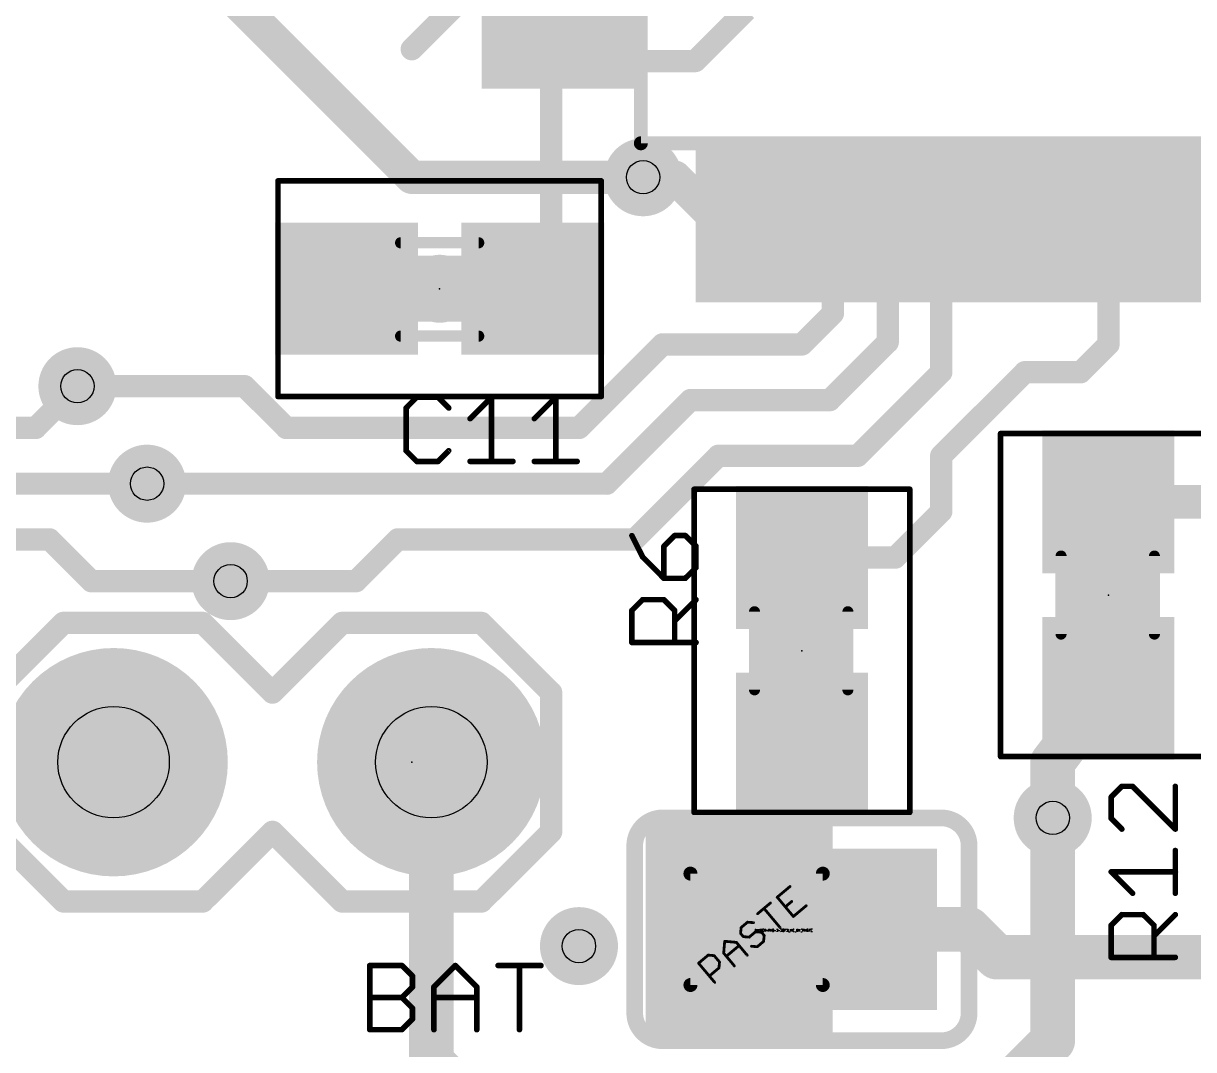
# Model space of a CAD drawing. Header units: inches. Extents: x 45 to 322, y 27 to 227.
# Drawn here: x 281.19 to 291.85, y 84.91 to 94.26 of the extents above; entities that cross this region are included whole.
import ezdxf

# ---------------------------------------------------------------- set-up
doc = ezdxf.new("R2010")
doc.units = ezdxf.units.IN
doc.header["$MEASUREMENT"] = 0
for name, color, linetype in [('1', 22, 'Continuous'), ('16', 175, 'Continuous'), ('17', 82, 'Continuous'), ('18', 82, 'Continuous'), ('21', 253, 'Continuous'), ('23', 7, 'Continuous'), ('25', 253, 'Continuous'), ('27', 253, 'Continuous'), ('29', 253, 'Continuous'), ('30', 253, 'Continuous'), ('31', 253, 'Continuous'), ('35', 253, 'Continuous'), ('39', 22, 'Continuous'), ('44', 253, 'Continuous'), ('51', 253, 'Continuous')]:
    doc.layers.add(name, color=color, linetype=linetype)

# ---------------------------------------------------------------- blocks, each defined once
blk = doc.blocks.new('RECT')
blk.add_solid([(-0.5, -0.5), (0.5, -0.5), (-0.5, 0.5), (0.5, 0.5)])
blk = doc.blocks.new('ROUNDP')
at = {"const_width": 0.5}
blk.add_lwpolyline([(0, -0.25, 1), (0, 0.25, 1), (0, -0.25)], format="xyb", dxfattribs=at)
blk = doc.blocks.new('ROUNDV')
at = {"const_width": 0.5}
blk.add_lwpolyline([(0, -0.25, 1), (0, 0.25, 1), (0, -0.25)], format="xyb", dxfattribs=at)

msp = doc.modelspace()

# ---------------------------------------------------------------- linework, layer by layer
for points in [[(284.592, 226.968), (247.092, 126.968), (284.592, 26.968)], [(284.592, 226.968), (322.092, 126.968), (284.592, 26.968)]]:
    msp.add_spline(points, degree=3)
at = {"layer": '1'}
for points, const_width in [([(285.119, 94.42), (284.727, 94.028)], 0.203), ([(287.311, 93.92), (287.775, 94.384)], 0.203), ([(285.997, 93.852), (286.065, 93.92)], 0.203), ([(286.065, 93.92), (287.311, 93.92)], 0.203), ([(285.997, 91.844), (285.997, 93.852)], 0.203), ([(286.835, 92.86), (287.125, 92.86)], 0.305), ([(287.125, 92.86), (287.565, 92.42)], 0.305), ([(288.565, 92.42), (288.565, 91.618)], 0.203), ([(289.065, 92.42), (289.065, 91.356)], 0.203), ([(289.565, 92.42), (289.565, 92.364)], 0.203), ([(291.077, 92.408), (291.065, 92.42)], 0.203), ([(291.077, 91.336), (291.077, 92.408)], 0.203), ([(289.565, 92.364), (289.553, 92.352)], 0.203), ([(289.553, 92.352), (289.553, 91.082)], 0.203), ([(285.831, 91.844), (285.997, 91.844)], 0.406), ([(288.565, 91.618), (288.283, 91.336)], 0.203), ([(287.013, 91.336), (286.251, 90.574)], 0.203), ([(288.283, 91.336), (287.013, 91.336)], 0.203), ([(289.065, 91.356), (288.537, 90.828)], 0.203), ([(290.823, 91.082), (291.077, 91.336)], 0.203), ([(289.553, 91.082), (288.791, 90.32)], 0.203), ([(289.553, 90.32), (290.315, 91.082)], 0.203), ([(290.315, 91.082), (290.823, 91.082)], 0.203), ([(281.679, 90.955), (283.203, 90.955)], 0.203), ([(283.203, 90.955), (283.584, 90.574)], 0.203), ([(287.267, 90.828), (286.505, 90.066)], 0.203), ([(288.537, 90.828), (287.267, 90.828)], 0.203), ([(283.584, 90.574), (286.251, 90.574)], 0.203), ([(287.521, 90.32), (286.759, 89.558)], 0.203), ([(288.791, 90.32), (287.521, 90.32)], 0.203), ([(289.553, 89.812), (289.553, 90.32)], 0.203), ([(282.314, 90.066), (286.505, 90.066)], 0.203), ([(293.109, 89.9), (291.077, 89.9)], 0.305), ([(289.133, 89.392), (289.553, 89.812)], 0.203), ([(284.219, 89.177), (284.6, 89.558)], 0.203), ([(284.6, 89.558), (286.759, 89.558)], 0.203), ([(288.283, 89.392), (289.133, 89.392)], 0.203), ([(283.076, 89.177), (284.219, 89.177)], 0.203), ([(291.077, 88.2), (290.569, 87.526)], 0.406), ([(288.283, 87.692), (288.283, 86.002)], 0.406), ([(284.905, 87.526), (284.905, 84.799)], 0.406), ([(290.569, 87.526), (290.569, 87.018)], 0.406), ([(289.096, 86.002), (289.807, 86.002)], 0.406), ([(289.807, 86.002), (290.061, 85.748)], 0.406), ([(290.061, 85.748), (295.192, 85.748)], 0.406), ([(284.905, 84.799), (285.576, 84.128)], 0.406)]:
    msp.add_lwpolyline(points, dxfattribs=dict(at, const_width=const_width))
for points, const_width in [([(284.691, 94.064, 1), (284.763, 93.992)], 0.102), ([(286.065, 93.971, 1), (286.065, 93.869)], 0.102), ([(286.101, 93.884, 1), (286.029, 93.956)], 0.102), ([(287.275, 93.956, 1), (287.347, 93.884)], 0.102), ([(287.311, 93.869, 1), (287.311, 93.971)], 0.102), ([(286.048, 93.852, 1), (285.946, 93.852)], 0.102), ([(285.961, 93.888, 1), (286.033, 93.816)], 0.102), ([(286.835, 92.936, 1), (286.835, 92.784)], 0.152), ([(287.179, 92.914, 1), (287.071, 92.806)], 0.152), ([(287.125, 92.784, 1), (287.125, 92.936)], 0.152), ([(287.511, 92.366, 1), (287.619, 92.474)], 0.152), ([(288.616, 92.42, 1), (288.514, 92.42)], 0.102), ([(289.116, 92.42, 1), (289.014, 92.42)], 0.102), ([(289.616, 92.42, 1), (289.514, 92.42)], 0.102), ([(291.101, 92.456, 1), (291.029, 92.384)], 0.102), ([(291.128, 92.408, 1), (291.026, 92.408)], 0.102), ([(291.041, 92.372, 1), (291.113, 92.444)], 0.102), ([(289.604, 92.352, 1), (289.502, 92.352)], 0.102), ([(289.517, 92.388, 1), (289.589, 92.316)], 0.102), ([(289.514, 92.364, 1), (289.616, 92.364)], 0.102), ([(289.601, 92.328, 1), (289.529, 92.4)], 0.102), ([(285.831, 91.945, 1), (285.831, 91.742)], 0.203), ([(285.997, 91.742, 1), (285.997, 91.945)], 0.203), ([(285.946, 91.844, 1), (286.048, 91.844)], 0.102), ([(288.514, 91.618, 1), (288.616, 91.618)], 0.102), ([(288.601, 91.582, 1), (288.529, 91.654)], 0.102), ([(287.013, 91.387, 1), (287.013, 91.285)], 0.102), ([(287.049, 91.3, 1), (286.977, 91.372)], 0.102), ([(288.247, 91.372, 1), (288.319, 91.3)], 0.102), ([(288.283, 91.285, 1), (288.283, 91.387)], 0.102), ([(289.101, 91.32, 1), (289.029, 91.392)], 0.102), ([(291.113, 91.3, 1), (291.041, 91.372)], 0.102), ([(289.014, 91.356, 1), (289.116, 91.356)], 0.102), ([(291.026, 91.336, 1), (291.128, 91.336)], 0.102), ([(289.502, 91.082, 1), (289.604, 91.082)], 0.102), ([(289.589, 91.046, 1), (289.517, 91.118)], 0.102), ([(290.315, 91.133, 1), (290.315, 91.031)], 0.102), ([(290.351, 91.046, 1), (290.279, 91.118)], 0.102), ([(290.787, 91.118, 1), (290.859, 91.046)], 0.102), ([(290.823, 91.031, 1), (290.823, 91.133)], 0.102), ([(281.679, 91.006, 1), (281.679, 90.904)], 0.102), ([(283.239, 90.991, 1), (283.167, 90.919)], 0.102), ([(283.203, 90.904, 1), (283.203, 91.006)], 0.102), ([(287.267, 90.879, 1), (287.267, 90.777)], 0.102), ([(287.303, 90.792, 1), (287.231, 90.864)], 0.102), ([(288.501, 90.864, 1), (288.573, 90.792)], 0.102), ([(288.537, 90.777, 1), (288.537, 90.879)], 0.102), ([(283.584, 90.625, 1), (283.584, 90.523)], 0.102), ([(286.251, 90.523, 1), (286.251, 90.625)], 0.102), ([(283.548, 90.538, 1), (283.62, 90.61)], 0.102), ([(286.215, 90.61, 1), (286.287, 90.538)], 0.102), ([(287.521, 90.371, 1), (287.521, 90.269)], 0.102), ([(287.557, 90.284, 1), (287.485, 90.356)], 0.102), ([(288.755, 90.356, 1), (288.827, 90.284)], 0.102), ([(288.791, 90.269, 1), (288.791, 90.371)], 0.102), ([(289.604, 90.32, 1), (289.502, 90.32)], 0.102), ([(289.517, 90.356, 1), (289.589, 90.284)], 0.102), ([(282.314, 90.117, 1), (282.314, 90.015)], 0.102), ([(286.469, 90.102, 1), (286.541, 90.03)], 0.102), ([(286.505, 90.015, 1), (286.505, 90.117)], 0.102), ([(291.077, 89.976, 1), (291.077, 89.824)], 0.152), ([(289.502, 89.812, 1), (289.604, 89.812)], 0.102), ([(289.589, 89.776, 1), (289.517, 89.848)], 0.102), ([(284.6, 89.609, 1), (284.6, 89.507)], 0.102), ([(284.636, 89.522, 1), (284.564, 89.594)], 0.102), ([(286.723, 89.594, 1), (286.795, 89.522)], 0.102), ([(286.759, 89.507, 1), (286.759, 89.609)], 0.102), ([(288.283, 89.443, 1), (288.283, 89.341)], 0.102), ([(289.133, 89.341, 1), (289.133, 89.443)], 0.102), ([(289.097, 89.428, 1), (289.169, 89.356)], 0.102), ([(283.076, 89.228, 1), (283.076, 89.126)], 0.102), ([(284.219, 89.126, 1), (284.219, 89.228)], 0.102), ([(284.183, 89.213, 1), (284.255, 89.141)], 0.102), ([(291.158, 88.139, 1), (290.996, 88.261)], 0.203), ([(288.385, 87.692, 1), (288.181, 87.692)], 0.203), ([(285.006, 87.526, 1), (284.803, 87.526)], 0.203), ([(290.671, 87.526, 1), (290.467, 87.526)], 0.203), ([(290.488, 87.587, 1), (290.65, 87.465)], 0.203), ([(290.467, 87.018, 1), (290.671, 87.018)], 0.203), ([(289.096, 86.103, 1), (289.096, 85.9)], 0.203), ([(289.879, 86.074, 1), (289.735, 85.93)], 0.203), ([(289.807, 85.9, 1), (289.807, 86.103)], 0.203), ([(288.181, 86.002, 1), (288.385, 86.002)], 0.203), ([(290.061, 85.849, 1), (290.061, 85.646)], 0.203), ([(289.989, 85.676, 1), (290.133, 85.82)], 0.203), ([(284.977, 84.871, 1), (284.833, 84.727)], 0.203)]:
    msp.add_lwpolyline(points, format="xyb", dxfattribs=dict(at, const_width=const_width))
at = {"layer": '16'}
for points, const_width in [([(284.727, 92.86), (282.949, 94.638)], 0.305), ([(286.835, 92.86), (284.727, 92.86)], 0.305), ([(281.298, 90.574), (281.679, 90.955)], 0.203), ([(271.646, 90.574), (281.298, 90.574)], 0.203), ([(271.138, 90.066), (282.314, 90.066)], 0.203), ([(270.757, 89.558), (281.425, 89.558)], 0.203), ([(281.425, 89.558), (281.806, 89.177)], 0.203), ([(281.806, 89.177), (283.076, 89.177)], 0.203), ([(290.569, 87.018), (290.569, 84.986)], 0.406), ([(290.569, 84.986), (290.061, 84.478)], 0.406)]:
    msp.add_lwpolyline(points, dxfattribs=dict(at, const_width=const_width))
for points, const_width in [([(284.727, 92.936, 1), (284.727, 92.784)], 0.152), ([(286.835, 92.784, 1), (286.835, 92.936)], 0.152), ([(284.673, 92.806, 1), (284.781, 92.914)], 0.152), ([(281.715, 90.919, 1), (281.643, 90.991)], 0.102), ([(281.298, 90.523, 1), (281.298, 90.625)], 0.102), ([(281.262, 90.61, 1), (281.334, 90.538)], 0.102), ([(282.314, 90.015, 1), (282.314, 90.117)], 0.102), ([(281.461, 89.594, 1), (281.389, 89.522)], 0.102), ([(281.425, 89.507, 1), (281.425, 89.609)], 0.102), ([(281.806, 89.228, 1), (281.806, 89.126)], 0.102), ([(283.076, 89.126, 1), (283.076, 89.228)], 0.102), ([(281.77, 89.141, 1), (281.842, 89.213)], 0.102), ([(290.671, 87.018, 1), (290.467, 87.018)], 0.203), ([(290.641, 84.914, 1), (290.497, 85.058)], 0.203), ([(290.467, 84.986, 1), (290.671, 84.986)], 0.203)]:
    msp.add_lwpolyline(points, format="xyb", dxfattribs=dict(at, const_width=const_width))
at = {"layer": '21'}
for points, const_width in [([(286.815, 93.17), (286.815, 100.17)], 0.127), ([(293.595, 93.17), (286.815, 93.17)], 0.127), ([(284.981, 91.813), (284.981, 91.874)], 0.559), ([(280.917, 88.161), (281.552, 88.796)], 0.203), ([(281.552, 88.796), (282.822, 88.796)], 0.203), ([(282.822, 88.796), (283.457, 88.161)], 0.203), ([(283.457, 88.161), (284.092, 88.796)], 0.203), ([(284.092, 88.796), (285.362, 88.796)], 0.203), ([(285.997, 88.161), (285.362, 88.796)], 0.203), ([(285.997, 86.891), (285.997, 88.161)], 0.203), ([(287.013, 87.018), (289.553, 87.018)], 0.152), ([(281.552, 86.256), (280.917, 86.891)], 0.203), ([(283.457, 86.891), (282.822, 86.256)], 0.203), ([(284.092, 86.256), (283.457, 86.891)], 0.203), ([(285.362, 86.256), (285.997, 86.891)], 0.203), ([(286.759, 86.764), (286.759, 85.24)], 0.152), ([(289.807, 86.764), (289.807, 85.24)], 0.152), ([(282.822, 86.256), (281.552, 86.256)], 0.203), ([(285.362, 86.256), (284.092, 86.256)], 0.203), ([(289.553, 84.986), (287.013, 84.986)], 0.152)]:
    msp.add_lwpolyline(points, dxfattribs=dict(at, const_width=const_width))
for points, const_width in [([(286.815, 93.202, 1), (286.815, 93.138)], 0.0635), ([(286.783, 93.17, 1), (286.847, 93.17)], 0.0635), ([(285.121, 91.874, 1), (284.841, 91.874)], 0.279), ([(284.841, 91.813, 1), (285.121, 91.813)], 0.279), ([(281.552, 88.847, 1), (281.552, 88.745)], 0.102), ([(281.588, 88.76, 1), (281.516, 88.832)], 0.102), ([(282.858, 88.832, 1), (282.786, 88.76)], 0.102), ([(282.822, 88.745, 1), (282.822, 88.847)], 0.102), ([(284.092, 88.847, 1), (284.092, 88.745)], 0.102), ([(284.128, 88.76, 1), (284.056, 88.832)], 0.102), ([(285.398, 88.832, 1), (285.326, 88.76)], 0.102), ([(285.362, 88.745, 1), (285.362, 88.847)], 0.102), ([(283.421, 88.197, 1), (283.493, 88.125)], 0.102), ([(283.421, 88.125, 1), (283.493, 88.197)], 0.102), ([(286.048, 88.161, 1), (285.946, 88.161)], 0.102), ([(285.961, 88.125, 1), (286.033, 88.197)], 0.102), ([(287.013, 87.018, 0.4142), (286.759, 86.764)], 0.152), ([(287.013, 87.056, 1), (287.013, 86.98)], 0.0762), ([(287.013, 86.98, 1), (287.013, 87.056)], 0.0762), ([(289.807, 86.764, 0.4142), (289.553, 87.018)], 0.152), ([(289.553, 87.056, 1), (289.553, 86.98)], 0.0762), ([(289.553, 86.98, 1), (289.553, 87.056)], 0.0762), ([(283.493, 86.927, 1), (283.421, 86.855)], 0.102), ([(283.493, 86.855, 1), (283.421, 86.927)], 0.102), ([(285.946, 86.891, 1), (286.048, 86.891)], 0.102), ([(286.033, 86.855, 1), (285.961, 86.927)], 0.102), ([(286.797, 86.764, 1), (286.721, 86.764)], 0.0762), ([(289.845, 86.764, 1), (289.769, 86.764)], 0.0762), ([(286.721, 86.764, 1), (286.797, 86.764)], 0.0762), ([(289.769, 86.764, 1), (289.845, 86.764)], 0.0762), ([(281.552, 86.307, 1), (281.552, 86.205)], 0.102), ([(281.516, 86.22, 1), (281.588, 86.292)], 0.102), ([(282.786, 86.292, 1), (282.858, 86.22)], 0.102), ([(282.822, 86.205, 1), (282.822, 86.307)], 0.102), ([(284.092, 86.307, 1), (284.092, 86.205)], 0.102), ([(284.056, 86.22, 1), (284.128, 86.292)], 0.102), ([(285.326, 86.292, 1), (285.398, 86.22)], 0.102), ([(285.362, 86.205, 1), (285.362, 86.307)], 0.102), ([(286.759, 85.24, 0.4142), (287.013, 84.986)], 0.152), ([(286.797, 85.24, 1), (286.721, 85.24)], 0.0762), ([(286.721, 85.24, 1), (286.797, 85.24)], 0.0762), ([(289.553, 84.986, 0.4142), (289.807, 85.24)], 0.152), ([(289.845, 85.24, 1), (289.769, 85.24)], 0.0762), ([(289.769, 85.24, 1), (289.845, 85.24)], 0.0762), ([(287.013, 85.024, 1), (287.013, 84.948)], 0.0762), ([(287.013, 84.948, 1), (287.013, 85.024)], 0.0762), ([(289.553, 85.024, 1), (289.553, 84.948)], 0.0762), ([(289.553, 84.948, 1), (289.553, 85.024)], 0.0762)]:
    msp.add_lwpolyline(points, format="xyb", dxfattribs=dict(at, const_width=const_width))
at = {"layer": '23'}
for p in [(284.981, 91.844), (291.077, 89.05), (288.283, 88.542), (284.727, 87.526), (288.283, 86.002)]:
    msp.add_point(p, dxfattribs=at)
at = {"layer": '25', "const_width": 0.0508}
for points in [[(284.772, 90.854), (284.675, 90.756)], [(284.967, 90.854), (284.772, 90.854)], [(285.064, 90.756), (284.967, 90.854)], [(285.259, 90.659), (285.454, 90.854)], [(285.454, 90.854), (285.454, 90.269)], [(285.844, 90.659), (286.039, 90.854)], [(286.039, 90.854), (286.039, 90.269)], [(284.675, 90.756), (284.675, 90.366)], [(284.675, 90.366), (284.772, 90.269)], [(284.967, 90.269), (285.064, 90.366)], [(284.772, 90.269), (284.967, 90.269)], [(285.259, 90.269), (285.649, 90.269)], [(285.844, 90.269), (286.234, 90.269)], [(286.733, 89.593), (286.831, 89.398)], [(287.123, 89.593), (287.025, 89.495)], [(287.22, 89.593), (287.123, 89.593)], [(287.318, 89.495), (287.22, 89.593)], [(287.025, 89.495), (287.025, 89.203)], [(287.318, 89.3), (287.318, 89.495)], [(286.831, 89.398), (287.025, 89.203)], [(287.22, 89.203), (287.318, 89.3)], [(287.025, 89.203), (287.22, 89.203)], [(286.733, 88.91), (286.831, 89.008)], [(286.831, 89.008), (287.025, 89.008)], [(287.025, 89.008), (287.123, 88.91)], [(287.123, 88.813), (287.318, 89.008)], [(286.733, 88.618), (286.733, 88.91)], [(287.123, 88.91), (287.123, 88.618)], [(287.318, 88.618), (286.733, 88.618)], [(291.199, 87.306), (291.102, 87.208)], [(291.297, 87.306), (291.199, 87.306)], [(291.687, 86.916), (291.297, 87.306)], [(291.687, 87.306), (291.687, 86.916)], [(291.102, 87.208), (291.102, 87.013)], [(291.102, 87.013), (291.199, 86.916)], [(291.687, 86.331), (291.687, 86.721)], [(291.297, 86.331), (291.102, 86.526)], [(291.102, 86.526), (291.687, 86.526)], [(291.102, 86.039), (291.199, 86.136)], [(291.199, 86.136), (291.394, 86.136)], [(291.394, 86.136), (291.492, 86.039)], [(291.492, 85.941), (291.687, 86.136)], [(291.102, 85.746), (291.102, 86.039)], [(291.492, 86.039), (291.492, 85.746)], [(291.687, 85.746), (291.102, 85.746)], [(284.344, 85.087), (284.344, 85.672)], [(284.344, 85.672), (284.637, 85.672)], [(284.637, 85.672), (284.734, 85.575)], [(284.929, 85.477), (285.124, 85.672)], [(285.124, 85.672), (285.319, 85.477)], [(285.514, 85.672), (285.904, 85.672)], [(285.709, 85.087), (285.709, 85.672)], [(284.734, 85.575), (284.734, 85.477)], [(284.734, 85.477), (284.637, 85.38)], [(284.929, 85.087), (284.929, 85.477)], [(285.319, 85.477), (285.319, 85.087)], [(284.344, 85.38), (284.637, 85.38)], [(284.637, 85.38), (284.734, 85.282)], [(284.929, 85.38), (285.319, 85.38)], [(284.734, 85.282), (284.734, 85.185)], [(284.734, 85.185), (284.637, 85.087)], [(284.637, 85.087), (284.344, 85.087)]]:
    msp.add_lwpolyline(points, dxfattribs=at)
at = {"layer": '25', "const_width": 0.0254}
for points in [[(284.772, 90.866, 1), (284.772, 90.841)], [(284.781, 90.845, 1), (284.763, 90.863)], [(284.976, 90.863, 1), (284.958, 90.845)], [(284.967, 90.841, 1), (284.967, 90.866)], [(285.467, 90.854, 1), (285.442, 90.854)], [(285.463, 90.845, 1), (285.445, 90.863)], [(286.052, 90.854, 1), (286.026, 90.854)], [(286.048, 90.845, 1), (286.03, 90.863)], [(284.687, 90.756, 1), (284.662, 90.756)], [(284.666, 90.765, 1), (284.684, 90.747)], [(285.055, 90.747, 1), (285.073, 90.765)], [(285.25, 90.668, 1), (285.268, 90.65)], [(285.835, 90.668, 1), (285.853, 90.65)], [(284.684, 90.375, 1), (284.666, 90.358)], [(284.662, 90.366, 1), (284.687, 90.366)], [(285.073, 90.358, 1), (285.055, 90.375)], [(284.772, 90.282, 1), (284.772, 90.256)], [(284.763, 90.26, 1), (284.781, 90.278)], [(284.958, 90.278, 1), (284.976, 90.26)], [(284.967, 90.256, 1), (284.967, 90.282)], [(285.259, 90.282, 1), (285.259, 90.256)], [(285.442, 90.269, 1), (285.467, 90.269)], [(285.649, 90.256, 1), (285.649, 90.282)], [(285.844, 90.282, 1), (285.844, 90.256)], [(286.026, 90.269, 1), (286.052, 90.269)], [(286.234, 90.256, 1), (286.234, 90.282)], [(286.744, 89.598, 1), (286.722, 89.587)], [(287.123, 89.605, 1), (287.123, 89.58)], [(287.132, 89.584, 1), (287.114, 89.602)], [(287.229, 89.602, 1), (287.211, 89.584)], [(287.22, 89.58, 1), (287.22, 89.605)], [(287.038, 89.495, 1), (287.013, 89.495)], [(287.016, 89.504, 1), (287.034, 89.486)], [(287.33, 89.495, 1), (287.305, 89.495)], [(287.309, 89.486, 1), (287.327, 89.504)], [(286.839, 89.407, 1), (286.822, 89.389)], [(286.819, 89.392, 1), (286.842, 89.403)], [(287.305, 89.3, 1), (287.33, 89.3)], [(287.327, 89.291, 1), (287.309, 89.309)], [(287.025, 89.215, 1), (287.025, 89.19)], [(287.013, 89.203, 1), (287.038, 89.203)], [(287.016, 89.194, 1), (287.034, 89.212)], [(287.211, 89.212, 1), (287.229, 89.194)], [(287.22, 89.19, 1), (287.22, 89.215)], [(286.831, 89.021, 1), (286.831, 88.995)], [(286.839, 88.999, 1), (286.822, 89.017)], [(287.034, 89.017, 1), (287.016, 88.999)], [(287.025, 88.995, 1), (287.025, 89.021)], [(287.327, 88.999, 1), (287.309, 89.017)], [(286.746, 88.91, 1), (286.72, 88.91)], [(286.724, 88.919, 1), (286.742, 88.901)], [(287.136, 88.91, 1), (287.11, 88.91)], [(287.114, 88.901, 1), (287.132, 88.919)], [(287.114, 88.822, 1), (287.132, 88.804)], [(286.733, 88.631, 1), (286.733, 88.605)], [(287.318, 88.605, 1), (287.318, 88.631)], [(286.72, 88.618, 1), (286.746, 88.618)], [(287.11, 88.618, 1), (287.136, 88.618)], [(291.199, 87.318, 1), (291.199, 87.293)], [(291.208, 87.297, 1), (291.19, 87.315)], [(291.306, 87.315, 1), (291.288, 87.297)], [(291.297, 87.293, 1), (291.297, 87.318)], [(291.699, 87.306, 1), (291.674, 87.306)], [(291.115, 87.208, 1), (291.089, 87.208)], [(291.093, 87.217, 1), (291.111, 87.199)], [(291.111, 87.022, 1), (291.093, 87.004)], [(291.089, 87.013, 1), (291.115, 87.013)], [(291.19, 86.907, 1), (291.208, 86.925)], [(291.678, 86.907, 1), (291.696, 86.925)], [(291.674, 86.916, 1), (291.699, 86.916)], [(291.699, 86.721, 1), (291.674, 86.721)], [(291.111, 86.535, 1), (291.093, 86.517)], [(291.102, 86.539, 1), (291.102, 86.513)], [(291.687, 86.513, 1), (291.687, 86.539)], [(291.288, 86.322, 1), (291.306, 86.34)], [(291.674, 86.331, 1), (291.699, 86.331)], [(291.199, 86.149, 1), (291.199, 86.123)], [(291.208, 86.127, 1), (291.19, 86.145)], [(291.403, 86.145, 1), (291.385, 86.127)], [(291.394, 86.123, 1), (291.394, 86.149)], [(291.696, 86.127, 1), (291.678, 86.145)], [(291.115, 86.039, 1), (291.089, 86.039)], [(291.093, 86.048, 1), (291.111, 86.03)], [(291.504, 86.039, 1), (291.479, 86.039)], [(291.483, 86.03, 1), (291.501, 86.048)], [(291.483, 85.95, 1), (291.501, 85.932)], [(291.102, 85.759, 1), (291.102, 85.734)], [(291.089, 85.746, 1), (291.115, 85.746)], [(291.479, 85.746, 1), (291.504, 85.746)], [(291.687, 85.734, 1), (291.687, 85.759)], [(284.357, 85.672, 1), (284.332, 85.672)], [(284.344, 85.685, 1), (284.344, 85.659)], [(284.646, 85.681, 1), (284.628, 85.663)], [(284.637, 85.659, 1), (284.637, 85.685)], [(285.133, 85.681, 1), (285.115, 85.663)], [(285.133, 85.663, 1), (285.115, 85.681)], [(285.514, 85.685, 1), (285.514, 85.659)], [(285.721, 85.672, 1), (285.696, 85.672)], [(285.904, 85.659, 1), (285.904, 85.685)], [(284.747, 85.575, 1), (284.722, 85.575)], [(284.725, 85.566, 1), (284.743, 85.584)], [(284.722, 85.477, 1), (284.747, 85.477)], [(284.743, 85.468, 1), (284.725, 85.486)], [(284.942, 85.477, 1), (284.916, 85.477)], [(284.92, 85.486, 1), (284.938, 85.468)], [(285.332, 85.477, 1), (285.306, 85.477)], [(285.31, 85.468, 1), (285.328, 85.486)], [(284.344, 85.392, 1), (284.344, 85.367)], [(284.646, 85.389, 1), (284.628, 85.371)], [(284.628, 85.389, 1), (284.646, 85.371)], [(284.637, 85.367, 1), (284.637, 85.392)], [(284.929, 85.392, 1), (284.929, 85.367)], [(285.319, 85.367, 1), (285.319, 85.392)], [(284.747, 85.282, 1), (284.722, 85.282)], [(284.725, 85.273, 1), (284.743, 85.291)], [(284.722, 85.185, 1), (284.747, 85.185)], [(284.743, 85.176, 1), (284.725, 85.194)], [(284.344, 85.1, 1), (284.344, 85.075)], [(284.332, 85.087, 1), (284.357, 85.087)], [(284.628, 85.096, 1), (284.646, 85.078)], [(284.637, 85.075, 1), (284.637, 85.1)], [(284.916, 85.087, 1), (284.942, 85.087)], [(285.306, 85.087, 1), (285.332, 85.087)], [(285.696, 85.087, 1), (285.721, 85.087)]]:
    msp.add_lwpolyline(points, format="xyb", dxfattribs=at)
at = {"layer": '27'}
for p, q in [((287.849, 85.985), (287.852, 85.982)), ((287.852, 85.982), (287.856, 85.982)), ((287.856, 86.002), (287.862, 86.002)), ((287.856, 85.982), (287.859, 85.985)), ((287.859, 85.985), (287.859, 86.002)), ((287.867, 86.002), (287.867, 85.985)), ((287.867, 85.985), (287.871, 85.982)), ((287.871, 85.982), (287.877, 85.982)), ((287.877, 85.982), (287.881, 85.985)), ((287.881, 85.985), (287.881, 86.002)), ((287.886, 85.982), (287.886, 86.002)), ((287.886, 86.002), (287.892, 85.995)), ((287.892, 85.995), (287.899, 86.002)), ((287.899, 86.002), (287.899, 85.982)), ((287.904, 85.982), (287.904, 86.002)), ((287.904, 86.002), (287.914, 86.002)), ((287.914, 85.989), (287.904, 85.989)), ((287.914, 86.002), (287.918, 85.999)), ((287.918, 85.992), (287.914, 85.989)), ((287.918, 85.999), (287.918, 85.992)), ((287.936, 86.002), (287.923, 86.002)), ((287.923, 86.002), (287.923, 85.982)), ((287.923, 85.992), (287.929, 85.992)), ((287.923, 85.982), (287.936, 85.982)), ((287.941, 85.982), (287.941, 86.002)), ((287.941, 86.002), (287.951, 86.002)), ((287.951, 85.989), (287.941, 85.989)), ((287.948, 85.989), (287.954, 85.982)), ((287.951, 86.002), (287.954, 85.999)), ((287.954, 85.992), (287.951, 85.989)), ((287.954, 85.999), (287.954, 85.992)), ((287.959, 85.992), (287.973, 85.992)), ((287.978, 85.982), (287.978, 86.002)), ((287.978, 86.002), (287.988, 86.002)), ((287.988, 85.989), (287.978, 85.989)), ((287.988, 86.002), (287.991, 85.999)), ((287.991, 85.992), (287.988, 85.989)), ((287.991, 85.999), (287.991, 85.992)), ((287.996, 85.995), (288.003, 86.002)), ((287.996, 85.982), (287.996, 85.995)), ((287.996, 85.992), (288.01, 85.992)), ((288.003, 86.002), (288.01, 85.995)), ((288.01, 85.995), (288.01, 85.982)), ((288.015, 86.002), (288.015, 85.982)), ((288.025, 86.002), (288.015, 86.002)), ((288.015, 85.982), (288.025, 85.982)), ((288.028, 85.999), (288.025, 86.002)), ((288.025, 85.982), (288.028, 85.985)), ((288.028, 85.985), (288.028, 85.999)), ((288.033, 85.992), (288.046, 85.992)), ((288.052, 85.999), (288.055, 86.002)), ((288.055, 85.982), (288.052, 85.985)), ((288.055, 86.002), (288.062, 86.002)), ((288.062, 85.982), (288.055, 85.982)), ((288.062, 85.992), (288.058, 85.992)), ((288.062, 86.002), (288.065, 85.999)), ((288.065, 85.995), (288.062, 85.992)), ((288.062, 85.992), (288.065, 85.989)), ((288.065, 85.985), (288.062, 85.982)), ((288.065, 85.999), (288.065, 85.995)), ((288.065, 85.989), (288.065, 85.985)), ((288.07, 85.992), (288.083, 85.992)), ((288.092, 86.002), (288.088, 85.999)), ((288.088, 85.982), (288.102, 85.995)), ((288.102, 85.982), (288.088, 85.982)), ((288.098, 86.002), (288.092, 86.002)), ((288.102, 85.999), (288.098, 86.002)), ((288.102, 85.995), (288.102, 85.999)), ((288.11, 86.002), (288.107, 85.999)), ((288.107, 85.999), (288.107, 85.985)), ((288.107, 85.985), (288.11, 85.982)), ((288.117, 86.002), (288.11, 86.002)), ((288.11, 85.982), (288.117, 85.982)), ((288.12, 85.999), (288.117, 86.002)), ((288.117, 85.982), (288.12, 85.985)), ((288.12, 85.985), (288.12, 85.999)), ((288.125, 85.982), (288.125, 86.002)), ((288.125, 86.002), (288.139, 86.002)), ((288.125, 85.992), (288.132, 85.992)), ((288.144, 85.999), (288.147, 86.002)), ((288.147, 85.982), (288.144, 85.985)), ((288.147, 86.002), (288.154, 86.002)), ((288.154, 85.982), (288.147, 85.982)), ((288.154, 85.992), (288.15, 85.992)), ((288.154, 86.002), (288.157, 85.999)), ((288.157, 85.995), (288.154, 85.992)), ((288.154, 85.992), (288.157, 85.989)), ((288.157, 85.985), (288.154, 85.982)), ((288.157, 85.999), (288.157, 85.995)), ((288.157, 85.989), (288.157, 85.985)), ((288.162, 85.979), (288.175, 85.979)), ((288.18, 85.982), (288.18, 86.002)), ((288.18, 86.002), (288.194, 85.982)), ((288.194, 85.982), (288.194, 86.002)), ((288.202, 86.002), (288.199, 85.999)), ((288.199, 85.999), (288.199, 85.985)), ((288.199, 85.985), (288.202, 85.982)), ((288.209, 86.002), (288.202, 86.002)), ((288.202, 85.982), (288.209, 85.982)), ((288.212, 85.999), (288.209, 86.002)), ((288.209, 85.982), (288.212, 85.985)), ((288.217, 85.979), (288.231, 85.979)), ((288.236, 85.982), (288.236, 86.002)), ((288.236, 86.002), (288.246, 86.002)), ((288.236, 85.992), (288.246, 85.992)), ((288.246, 85.982), (288.236, 85.982)), ((288.246, 86.002), (288.249, 85.999)), ((288.249, 85.995), (288.246, 85.992)), ((288.246, 85.992), (288.249, 85.989)), ((288.249, 85.985), (288.246, 85.982)), ((288.249, 85.999), (288.249, 85.995)), ((288.249, 85.989), (288.249, 85.985)), ((288.254, 86.002), (288.254, 85.999)), ((288.254, 85.999), (288.261, 85.992)), ((288.261, 85.992), (288.267, 85.999)), ((288.261, 85.992), (288.261, 85.982)), ((288.267, 85.999), (288.267, 86.002)), ((288.273, 85.979), (288.286, 85.979)), ((288.291, 85.982), (288.291, 86.002)), ((288.291, 86.002), (288.301, 86.002)), ((288.301, 85.989), (288.291, 85.989)), ((288.301, 86.002), (288.304, 85.999)), ((288.304, 85.992), (288.301, 85.989)), ((288.304, 85.999), (288.304, 85.992)), ((288.309, 85.995), (288.316, 86.002)), ((288.309, 85.982), (288.309, 85.995)), ((288.309, 85.992), (288.323, 85.992)), ((288.316, 86.002), (288.323, 85.995)), ((288.323, 85.995), (288.323, 85.982)), ((288.331, 86.002), (288.328, 85.999)), ((288.328, 85.999), (288.328, 85.995)), ((288.328, 85.995), (288.331, 85.992)), ((288.331, 85.982), (288.328, 85.985)), ((288.338, 86.002), (288.331, 86.002)), ((288.331, 85.992), (288.338, 85.992)), ((288.338, 85.982), (288.331, 85.982)), ((288.341, 85.999), (288.338, 86.002)), ((288.338, 85.992), (288.341, 85.989)), ((288.341, 85.985), (288.338, 85.982)), ((288.341, 85.989), (288.341, 85.985)), ((288.346, 86.002), (288.36, 86.002)), ((288.353, 85.982), (288.353, 86.002)), ((288.378, 86.002), (288.365, 86.002)), ((288.365, 86.002), (288.365, 85.982)), ((288.365, 85.992), (288.371, 85.992)), ((288.365, 85.982), (288.378, 85.982))]:
    msp.add_line(p, q, dxfattribs=at)
at = {"layer": '39', "const_width": 0.0508}
for points in [[(283.508, 90.861), (283.508, 92.827)], [(283.508, 92.827), (286.454, 92.827)], [(286.454, 92.827), (286.454, 90.861)], [(286.454, 90.861), (283.508, 90.861)], [(290.094, 87.577), (290.094, 90.523)], [(290.094, 90.523), (292.06, 90.523)], [(287.3, 87.069), (287.3, 90.015)], [(287.3, 90.015), (289.266, 90.015)], [(289.266, 90.015), (289.266, 87.069)], [(292.06, 87.577), (290.094, 87.577)], [(289.266, 87.069), (287.3, 87.069)]]:
    msp.add_lwpolyline(points, dxfattribs=at)
at = {"layer": '39', "const_width": 0.0254}
for points in [[(283.521, 92.827, 1), (283.495, 92.827)], [(283.508, 92.84, 1), (283.508, 92.814)], [(286.467, 92.827, 1), (286.441, 92.827)], [(286.454, 92.814, 1), (286.454, 92.84)], [(283.508, 90.874, 1), (283.508, 90.848)], [(286.454, 90.848, 1), (286.454, 90.874)], [(283.495, 90.861, 1), (283.521, 90.861)], [(286.441, 90.861, 1), (286.467, 90.861)], [(290.107, 90.523, 1), (290.081, 90.523)], [(290.094, 90.536, 1), (290.094, 90.51)], [(287.313, 90.015, 1), (287.287, 90.015)], [(287.3, 90.028, 1), (287.3, 90.002)], [(289.279, 90.015, 1), (289.253, 90.015)], [(289.266, 90.002, 1), (289.266, 90.028)], [(290.094, 87.59, 1), (290.094, 87.564)], [(290.081, 87.577, 1), (290.107, 87.577)], [(287.3, 87.082, 1), (287.3, 87.056)], [(287.287, 87.069, 1), (287.313, 87.069)], [(289.253, 87.069, 1), (289.279, 87.069)], [(289.266, 87.056, 1), (289.266, 87.082)]]:
    msp.add_lwpolyline(points, format="xyb", dxfattribs=at)
at = {"layer": '44'}
for centre, radius in [((286.835, 92.86), 0.152), ((281.679, 90.955), 0.152), ((282.314, 90.066), 0.152), ((283.076, 89.177), 0.152), ((282.009, 87.526), 0.508), ((284.905, 87.526), 0.508), ((290.569, 87.018), 0.152), ((286.251, 85.849), 0.152)]:
    msp.add_circle(centre, radius, dxfattribs=at)
at = {"layer": '51'}
for points, const_width in [([(285.337, 92.263), (284.625, 92.263)], 0.102), ([(285.337, 91.412), (284.625, 91.412)], 0.102), ([(290.645, 88.694), (290.645, 89.406)], 0.102), ([(291.496, 88.694), (291.496, 89.406)], 0.102), ([(287.851, 88.186), (287.851, 88.898)], 0.102), ([(288.702, 88.186), (288.702, 88.898)], 0.102), ([(288.473, 86.51), (287.267, 86.51)], 0.127), ([(287.267, 86.51), (287.267, 85.494)], 0.127), ([(288.473, 85.494), (288.473, 86.51)], 0.127), ([(288.175, 86.393), (288.058, 86.295)], 0.0254), ([(288.058, 86.295), (288.205, 86.119)], 0.0254), ([(287.879, 86.144), (287.996, 86.242)], 0.0254), ([(288.084, 86.018), (287.937, 86.193)], 0.0254), ([(288.132, 86.207), (288.19, 86.256)], 0.0254), ([(288.205, 86.119), (288.322, 86.217)], 0.0254), ([(287.787, 86.067), (287.729, 86.018)], 0.0254), ([(287.841, 86.063), (287.787, 86.067)], 0.0254), ([(287.729, 86.018), (287.724, 85.965)], 0.0254), ([(287.724, 85.965), (287.749, 85.935)], 0.0254), ([(287.802, 85.931), (287.861, 85.98)], 0.0254), ([(287.861, 85.98), (287.915, 85.975)], 0.0254), ([(287.915, 85.975), (287.939, 85.946)], 0.0254), ([(287.57, 85.785), (287.579, 85.893)], 0.0254), ([(287.579, 85.893), (287.686, 85.883)], 0.0254), ([(287.594, 85.756), (287.711, 85.854)], 0.0254), ([(287.686, 85.883), (287.784, 85.766)], 0.0254), ([(287.749, 85.935), (287.802, 85.931)], 0.0254), ([(287.934, 85.892), (287.876, 85.843)], 0.0254), ([(287.939, 85.946), (287.934, 85.892)], 0.0254), ([(287.341, 85.693), (287.429, 85.767)], 0.0254), ([(287.429, 85.767), (287.483, 85.762)], 0.0254), ([(287.483, 85.762), (287.532, 85.704)], 0.0254), ([(287.668, 85.668), (287.57, 85.785)], 0.0254), ([(287.876, 85.843), (287.822, 85.848)], 0.0254), ([(287.488, 85.518), (287.341, 85.693)], 0.0254), ([(287.527, 85.65), (287.439, 85.576)], 0.0254), ([(287.532, 85.704), (287.527, 85.65)], 0.0254), ([(287.267, 85.494), (288.473, 85.494)], 0.127)]:
    msp.add_lwpolyline(points, dxfattribs=dict(at, const_width=const_width))
for points, const_width in [([(284.625, 92.288, 1), (284.625, 92.237)], 0.0508), ([(285.337, 92.237, 1), (285.337, 92.288)], 0.0508), ([(284.625, 91.437, 1), (284.625, 91.386)], 0.0508), ([(285.337, 91.386, 1), (285.337, 91.437)], 0.0508), ([(290.67, 89.406, 1), (290.62, 89.406)], 0.0508), ([(291.521, 89.406, 1), (291.471, 89.406)], 0.0508), ([(287.876, 88.898, 1), (287.826, 88.898)], 0.0508), ([(288.727, 88.898, 1), (288.677, 88.898)], 0.0508), ([(290.62, 88.694, 1), (290.67, 88.694)], 0.0508), ([(291.471, 88.694, 1), (291.521, 88.694)], 0.0508), ([(287.826, 88.186, 1), (287.876, 88.186)], 0.0508), ([(288.677, 88.186, 1), (288.727, 88.186)], 0.0508), ([(287.267, 86.542, 1), (287.267, 86.478)], 0.0635), ([(287.299, 86.51, 1), (287.235, 86.51)], 0.0635), ([(288.505, 86.51, 1), (288.442, 86.51)], 0.0635), ([(288.473, 86.478, 1), (288.473, 86.542)], 0.0635), ([(288.179, 86.388, 1), (288.171, 86.397)], 0.0127), ([(288.063, 86.299, 1), (288.053, 86.29)], 0.0127), ([(288.054, 86.299, 1), (288.062, 86.29)], 0.0127), ([(287.942, 86.197, 1), (287.932, 86.189)], 0.0127), ([(288, 86.237, 1), (287.992, 86.247)], 0.0127), ([(288.127, 86.212, 1), (288.136, 86.202)], 0.0127), ([(288.194, 86.251, 1), (288.186, 86.261)], 0.0127), ([(288.326, 86.212, 1), (288.318, 86.222)], 0.0127), ([(287.788, 86.074, 1), (287.787, 86.061)], 0.0127), ([(287.791, 86.063, 1), (287.783, 86.072)], 0.0127), ([(287.875, 86.149, 1), (287.883, 86.139)], 0.0127), ([(288.201, 86.124, 1), (288.209, 86.114)], 0.0127), ([(288.2, 86.115, 1), (288.21, 86.123)], 0.0127), ([(287.729, 85.969, 1), (287.719, 85.961)], 0.0127), ([(287.718, 85.965, 1), (287.731, 85.964)], 0.0127), ([(287.735, 86.018, 1), (287.723, 86.019)], 0.0127), ([(287.725, 86.023, 1), (287.733, 86.014)], 0.0127), ([(287.841, 86.056, 1), (287.842, 86.069)], 0.0127), ([(287.861, 85.986, 1), (287.86, 85.973)], 0.0127), ([(287.865, 85.975, 1), (287.857, 85.985)], 0.0127), ([(287.919, 85.979, 1), (287.91, 85.971)], 0.0127), ([(287.914, 85.969, 1), (287.915, 85.981)], 0.0127), ([(288.08, 86.014, 1), (288.089, 86.022)], 0.0127), ([(287.585, 85.892, 1), (287.573, 85.893)], 0.0127), ([(287.58, 85.899, 1), (287.578, 85.886)], 0.0127), ([(287.691, 85.887, 1), (287.682, 85.879)], 0.0127), ([(287.686, 85.877, 1), (287.687, 85.89)], 0.0127), ([(287.715, 85.849, 1), (287.707, 85.859)], 0.0127), ([(287.749, 85.942, 1), (287.748, 85.929)], 0.0127), ([(287.744, 85.931, 1), (287.754, 85.94)], 0.0127), ([(287.798, 85.936, 1), (287.807, 85.926)], 0.0127), ([(287.802, 85.924, 1), (287.803, 85.937)], 0.0127), ([(287.928, 85.893, 1), (287.941, 85.892)], 0.0127), ([(287.939, 85.887, 1), (287.93, 85.897)], 0.0127), ([(287.945, 85.945, 1), (287.933, 85.946)], 0.0127), ([(287.934, 85.942, 1), (287.944, 85.95)], 0.0127), ([(287.43, 85.773, 1), (287.428, 85.76)], 0.0127), ([(287.433, 85.762, 1), (287.425, 85.772)], 0.0127), ([(287.488, 85.766, 1), (287.478, 85.758)], 0.0127), ([(287.482, 85.756, 1), (287.483, 85.768)], 0.0127), ([(287.574, 85.789, 1), (287.565, 85.781)], 0.0127), ([(287.563, 85.786, 1), (287.576, 85.785)], 0.0127), ([(287.59, 85.761, 1), (287.598, 85.751)], 0.0127), ([(287.78, 85.762, 1), (287.789, 85.77)], 0.0127), ([(287.823, 85.854, 1), (287.822, 85.842)], 0.0127), ([(287.872, 85.848, 1), (287.88, 85.838)], 0.0127), ([(287.875, 85.837, 1), (287.877, 85.849)], 0.0127), ([(287.346, 85.697, 1), (287.337, 85.689)], 0.0127), ([(287.337, 85.698, 1), (287.345, 85.688)], 0.0127), ([(287.521, 85.65, 1), (287.533, 85.649)], 0.0127), ([(287.531, 85.645, 1), (287.523, 85.655)], 0.0127), ([(287.538, 85.703, 1), (287.525, 85.704)], 0.0127), ([(287.527, 85.7, 1), (287.537, 85.708)], 0.0127), ([(287.663, 85.664, 1), (287.672, 85.672)], 0.0127), ([(287.267, 85.526, 1), (287.267, 85.462)], 0.0635), ([(287.435, 85.581, 1), (287.444, 85.572)], 0.0127), ([(288.473, 85.462, 1), (288.473, 85.526)], 0.0635), ([(287.235, 85.494, 1), (287.299, 85.494)], 0.0635), ([(287.484, 85.514, 1), (287.493, 85.522)], 0.0127), ([(288.442, 85.494, 1), (288.505, 85.494)], 0.0635)]:
    msp.add_lwpolyline(points, format="xyb", dxfattribs=dict(at, const_width=const_width))

# ---------------------------------------------------------------- block references
at = {"layer": '1', "xscale": 1.2, "yscale": 0.3}
msp.add_blockref('RECT', (286.065, 93.92), dxfattribs=at)
at = {"layer": '1'}
for p, xscale, yscale, rotation in [((287.565, 92.42), 1.2, 0.3, 90), ((288.065, 92.42), 1.2, 0.3, 90), ((288.565, 92.42), 1.2, 0.3, 90), ((289.065, 92.42), 1.2, 0.3, 90), ((289.565, 92.42), 1.2, 0.3, 90), ((290.065, 92.42), 1.2, 0.3, 90), ((290.565, 92.42), 1.2, 0.3, 90), ((291.065, 92.42), 1.2, 0.3, 90), ((291.565, 92.42), 1.2, 0.3, 90), ((287.47, 86.002), 0.635, 1.27, 180), ((288.283, 86.002), 0.635, 1.27, 180), ((289.096, 86.002), 0.635, 1.27, 180)]:
    msp.add_blockref('RECT', p, dxfattribs=dict(at, xscale=xscale, yscale=yscale, rotation=rotation))
at = {"layer": '1', "xscale": 1.1}
for p, rotation in [((284.131, 91.844), 180), ((285.831, 91.844), 180), ((291.077, 89.9), 90), ((288.283, 89.392), 90), ((291.077, 88.2), 90), ((288.283, 87.692), 90)]:
    msp.add_blockref('RECT', p, dxfattribs=dict(at, rotation=rotation))
at = {"layer": '17', "xscale": 1.8796, "yscale": 1.8796, "rotation": 270}
for p in [(282.009, 87.526), (282.009, 87.526), (284.905, 87.526), (284.905, 87.526)]:
    msp.add_blockref('ROUNDP', p, dxfattribs=at)
at = {"layer": '18', "xscale": 0.7112, "yscale": 0.7112}
for p in [(286.835, 92.86), (286.835, 92.86), (281.679, 90.955), (281.679, 90.955), (282.314, 90.066), (282.314, 90.066), (283.076, 89.177), (283.076, 89.177), (290.569, 87.018), (290.569, 87.018), (286.251, 85.849), (286.251, 85.849)]:
    msp.add_blockref('ROUNDV', p, dxfattribs=at)
at = {"layer": '21', "xscale": 0.4572, "yscale": 0.762, "rotation": 90}
for p in [(291.077, 89.05), (288.283, 88.542)]:
    msp.add_blockref('RECT', p, dxfattribs=at)
at = {"layer": '29', "xscale": 1.4032, "yscale": 0.5032}
for p in [(286.065, 94.42), (286.065, 93.92)]:
    msp.add_blockref('RECT', p, dxfattribs=at)
at = {"layer": '29'}
for name, p, xscale, yscale, rotation in [('RECT', (287.565, 92.42), 1.4032, 0.5032, 90), ('RECT', (288.065, 92.42), 1.4032, 0.5032, 90), ('RECT', (288.565, 92.42), 1.4032, 0.5032, 90), ('RECT', (289.065, 92.42), 1.4032, 0.5032, 90), ('RECT', (289.565, 92.42), 1.4032, 0.5032, 90), ('RECT', (290.065, 92.42), 1.4032, 0.5032, 90), ('RECT', (290.565, 92.42), 1.4032, 0.5032, 90), ('RECT', (291.065, 92.42), 1.4032, 0.5032, 90), ('RECT', (291.565, 92.42), 1.4032, 0.5032, 90), ('RECT', (292.065, 92.42), 1.4032, 0.5032, 90), ('RECT', (284.131, 91.844), 1.3032, 1.2032, 180), ('RECT', (285.831, 91.844), 1.3032, 1.2032, 180), ('RECT', (291.077, 89.9), 1.3032, 1.2032, 90), ('RECT', (288.283, 89.392), 1.3032, 1.2032, 90), ('RECT', (291.077, 88.2), 1.3032, 1.2032, 90), ('ROUNDP', (282.009, 87.526), 2.0828, 2.0828, 270), ('ROUNDP', (284.905, 87.526), 2.0828, 2.0828, 270), ('RECT', (288.283, 87.692), 1.3032, 1.2032, 90), ('RECT', (287.47, 86.002), 0.8382, 1.4732, 180), ('RECT', (288.283, 86.002), 0.8382, 1.4732, 180), ('RECT', (289.096, 86.002), 0.8382, 1.4732, 180)]:
    msp.add_blockref(name, p, dxfattribs=dict(at, xscale=xscale, yscale=yscale, rotation=rotation))
at = {"layer": '30', "xscale": 2.0828, "yscale": 2.0828, "rotation": 270}
for p in [(282.009, 87.526), (284.905, 87.526)]:
    msp.add_blockref('ROUNDP', p, dxfattribs=at)
at = {"layer": '31', "xscale": 1.2, "yscale": 0.3}
msp.add_blockref('RECT', (286.065, 93.92), dxfattribs=at)
at = {"layer": '31'}
for p, xscale, yscale, rotation in [((287.565, 92.42), 1.2, 0.3, 90), ((288.065, 92.42), 1.2, 0.3, 90), ((288.565, 92.42), 1.2, 0.3, 90), ((289.065, 92.42), 1.2, 0.3, 90), ((289.565, 92.42), 1.2, 0.3, 90), ((290.065, 92.42), 1.2, 0.3, 90), ((290.565, 92.42), 1.2, 0.3, 90), ((291.065, 92.42), 1.2, 0.3, 90), ((291.565, 92.42), 1.2, 0.3, 90), ((287.711, 86.015), 1.7018, 2.0066, 180)]:
    msp.add_blockref('RECT', p, dxfattribs=dict(at, xscale=xscale, yscale=yscale, rotation=rotation))
at = {"layer": '31', "xscale": 1.1}
for p, rotation in [((284.131, 91.844), 180), ((285.831, 91.844), 180), ((291.077, 89.9), 90), ((288.283, 89.392), 90), ((291.077, 88.2), 90), ((288.283, 87.692), 90)]:
    msp.add_blockref('RECT', p, dxfattribs=dict(at, rotation=rotation))
at = {"layer": '35', "xscale": 0.3998, "yscale": 0.6}
for p, rotation in [((284.981, 91.844), 180), ((291.077, 89.05), 90), ((288.283, 88.542), 90)]:
    msp.add_blockref('RECT', p, dxfattribs=dict(at, rotation=rotation))
at = {"layer": '51', "xscale": 0.22, "rotation": 270}
msp.add_blockref('RECT', (286.315, 93.92), dxfattribs=at)
at = {"layer": '51', "xscale": 0.22}
for p in [(287.565, 92.67), (288.065, 92.67), (288.565, 92.67), (289.065, 92.67), (289.565, 92.67), (290.065, 92.67), (290.565, 92.67), (291.065, 92.67), (291.565, 92.67)]:
    msp.add_blockref('RECT', p, dxfattribs=at)
at = {"layer": '51'}
for p, xscale, yscale, rotation in [((284.401, 91.839), 0.5001, 0.95, 180), ((285.569, 91.839), 0.5001, 0.95, 180), ((291.072, 89.63), 0.5001, 0.95, 90), ((288.278, 89.122), 0.5001, 0.95, 90), ((291.072, 88.462), 0.5001, 0.95, 90), ((288.278, 87.954), 0.5001, 0.95, 90), ((282.187, 87.526), 0.5842, 0.5842, 180), ((284.727, 87.526), 0.5842, 0.5842, 180)]:
    msp.add_blockref('RECT', p, dxfattribs=dict(at, xscale=xscale, yscale=yscale, rotation=rotation))

doc.saveas('drawing.dxf')
